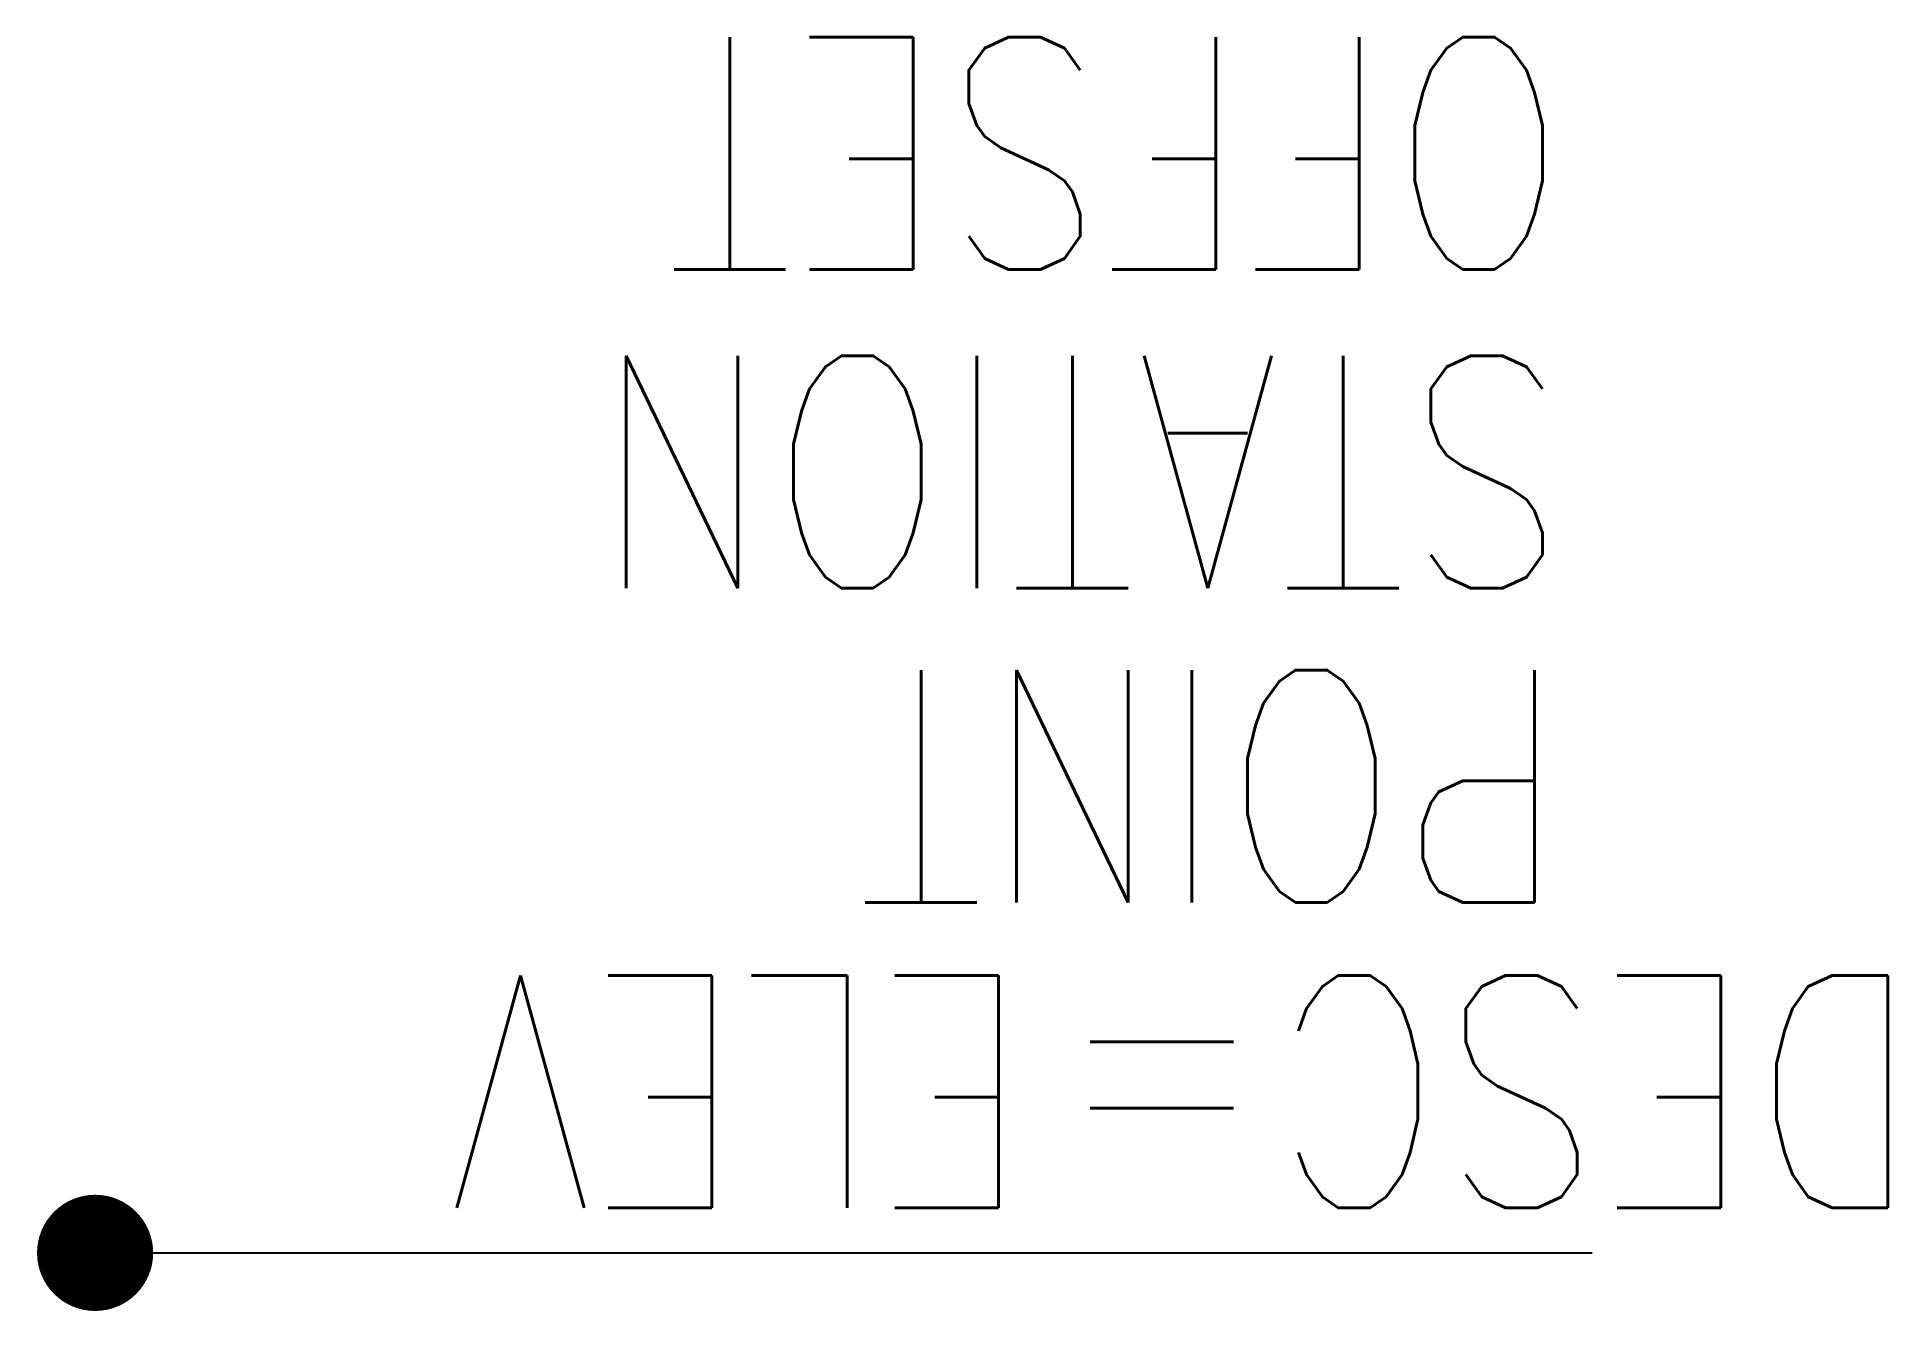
# Model space of a CAD drawing. Extents: x -0.25 to 7.72, y -0.25 to 5.23.
import ezdxf
from ezdxf.enums import TextEntityAlignment as Align

# ---------------------------------------------------------------- set-up
doc = ezdxf.new("R2010")
doc.units = 0
doc.header["$LTSCALE"] = 40
doc.header["$MEASUREMENT"] = 0
doc.layers.add('GDD-DOT-LDR', color=2, linetype='Continuous')
doc.styles.add('GDD-ROMANS', font='ROMANS.SHX', dxfattribs={"width": 0.8})

msp = doc.modelspace()

# ---------------------------------------------------------------- linework, layer by layer
at = {"layer": 'GDD-DOT-LDR'}
msp.add_line((0, 0), (6.4436, 0), dxfattribs=at)
at = {"layer": 'GDD-DOT-LDR', "const_width": 0.25}
msp.add_lwpolyline([(0.125, 0, 1), (-0.125, 0, 1)], format="xyb", close=True, dxfattribs=at)

# ---------------------------------------------------------------- texts
at = {"style": 'GDD-ROMANS', "width": 0.8}
msp.add_text('=', height=1, rotation=180, dxfattribs=at).set_placement((5.0365, 1.4938), align=Align.BOTTOM_LEFT)
at = {"style": 'GDD-ROMANS', "width": 0.8, "flags": 9}
for tag, p, s in [('OFFSET', (6.3317, 5.2314), "0'"), ('STATION', (6.3317, 3.86), '0+00'), ('POINT', (6.3317, 2.5078), '0')]:
    msp.add_attdef(tag, p, s, height=1, rotation=180, dxfattribs=at)
at = {"style": 'GDD-ROMANS', "width": 0.8, "flags": 8}
msp.add_attdef('ELEV', text='00.50', height=1, rotation=180, dxfattribs=at).set_placement((4.0253, 1.4938), align=Align.BOTTOM_LEFT)
msp.add_attdef('DESC', text='P', height=1, rotation=180, dxfattribs=at).set_placement((5.0763, 1.4938), align=Align.BOTTOM_RIGHT)

doc.saveas('drawing.dxf')
